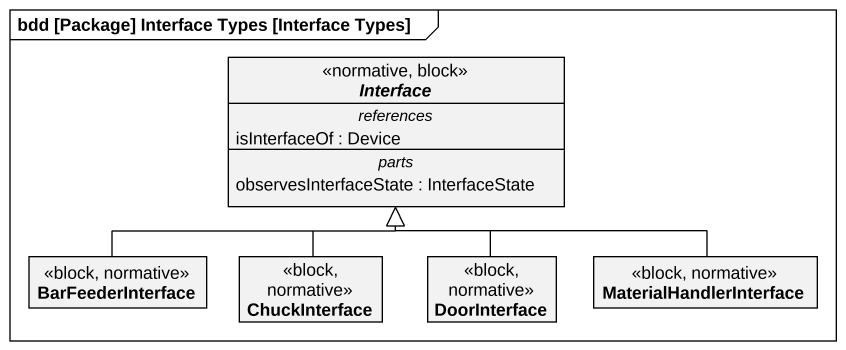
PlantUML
@startuml
mainframe bdd [Package] Interface Types [Interface Types]
hide circle
hide empty members
abstract class "Interface" as Interface_ <<normative, block>> {
  -- references --
  isInterfaceOf : Device
  -- parts --
  observesInterfaceState : InterfaceState
}
class BarFeederInterface <<block, normative>>
class ChuckInterface <<block, normative>>
class DoorInterface <<block, normative>>
class MaterialHandlerInterface <<block, normative>>
BarFeederInterface -right-|> Interface_
ChuckInterface -up-|> Interface_
DoorInterface -up-|> Interface_
MaterialHandlerInterface -left-|> Interface_
@enduml
